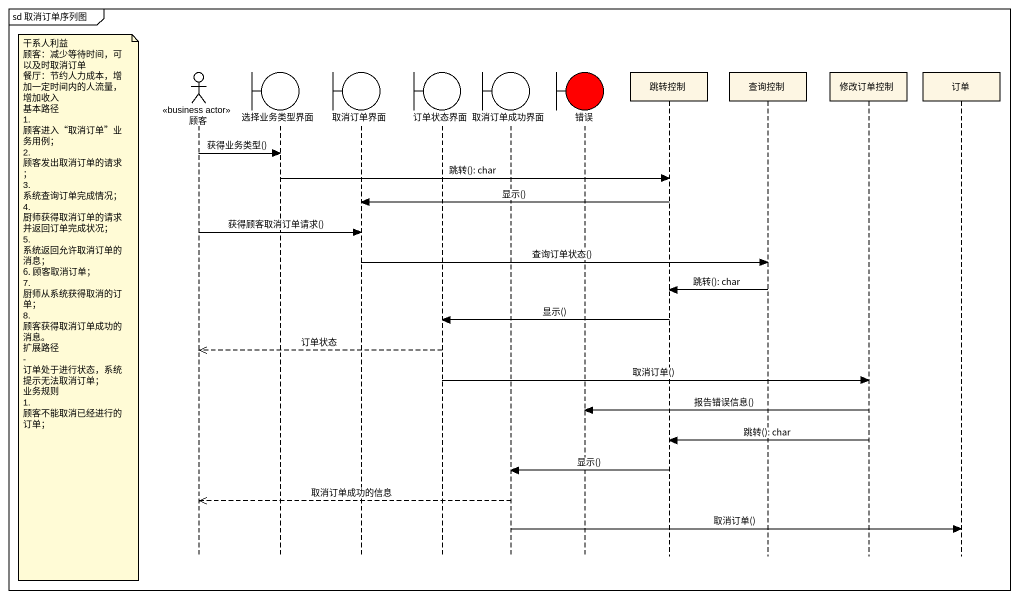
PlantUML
@startuml
mainframe sd 取消订单序列图
hide footbox
actor 顾客 <<business actor>>
boundary 选择业务类型界面
boundary 取消订单界面
boundary 订单状态界面
boundary 取消订单成功界面
boundary 错误 #FF0000
participant 跳转控制
participant 查询控制
participant 修改订单控制
participant 订单

顾客 -> 选择业务类型界面 : 获得业务类型()
选择业务类型界面 -> 跳转控制 : 跳转(): char
跳转控制 -> 取消订单界面 : 显示()
顾客 -> 取消订单界面 : 获得顾客取消订单请求()
取消订单界面 -> 查询控制 : 查询订单状态()
查询控制 -> 跳转控制 : 跳转(): char
note left of 顾客
  干系人利益
  顾客：减少等待时间，可以及时取消订单
  餐厅：节约人力成本，增加一定时间内的人流量，增加收入
  基本路径
  1. 顾客进入“取消订单”业务用例；
  2. 顾客发出取消订单的请求；
  3. 系统查询订单完成情况；
  4. 厨师获得取消订单的请求并返回订单完成状况；
  5. 系统返回允许取消订单的消息；
  6. 顾客取消订单；
  7. 厨师从系统获得取消的订单；
  8. 顾客获得取消订单成功的消息。
  扩展路径
  - 订单处于进行状态，系统提示无法取消订单；
  业务规则
  1. 顾客不能取消已经进行的订单；
end note
跳转控制 -> 订单状态界面 : 显示()
订单状态界面 -->> 顾客 : 订单状态
订单状态界面 -> 修改订单控制 : 取消订单()
修改订单控制 -> 错误 : 报告错误信息()
修改订单控制 -> 跳转控制 : 跳转(): char
跳转控制 -> 取消订单成功界面 : 显示()
取消订单成功界面 -->> 顾客 : 取消订单成功的信息
取消订单成功界面 -> 订单 : 取消订单()
@enduml
